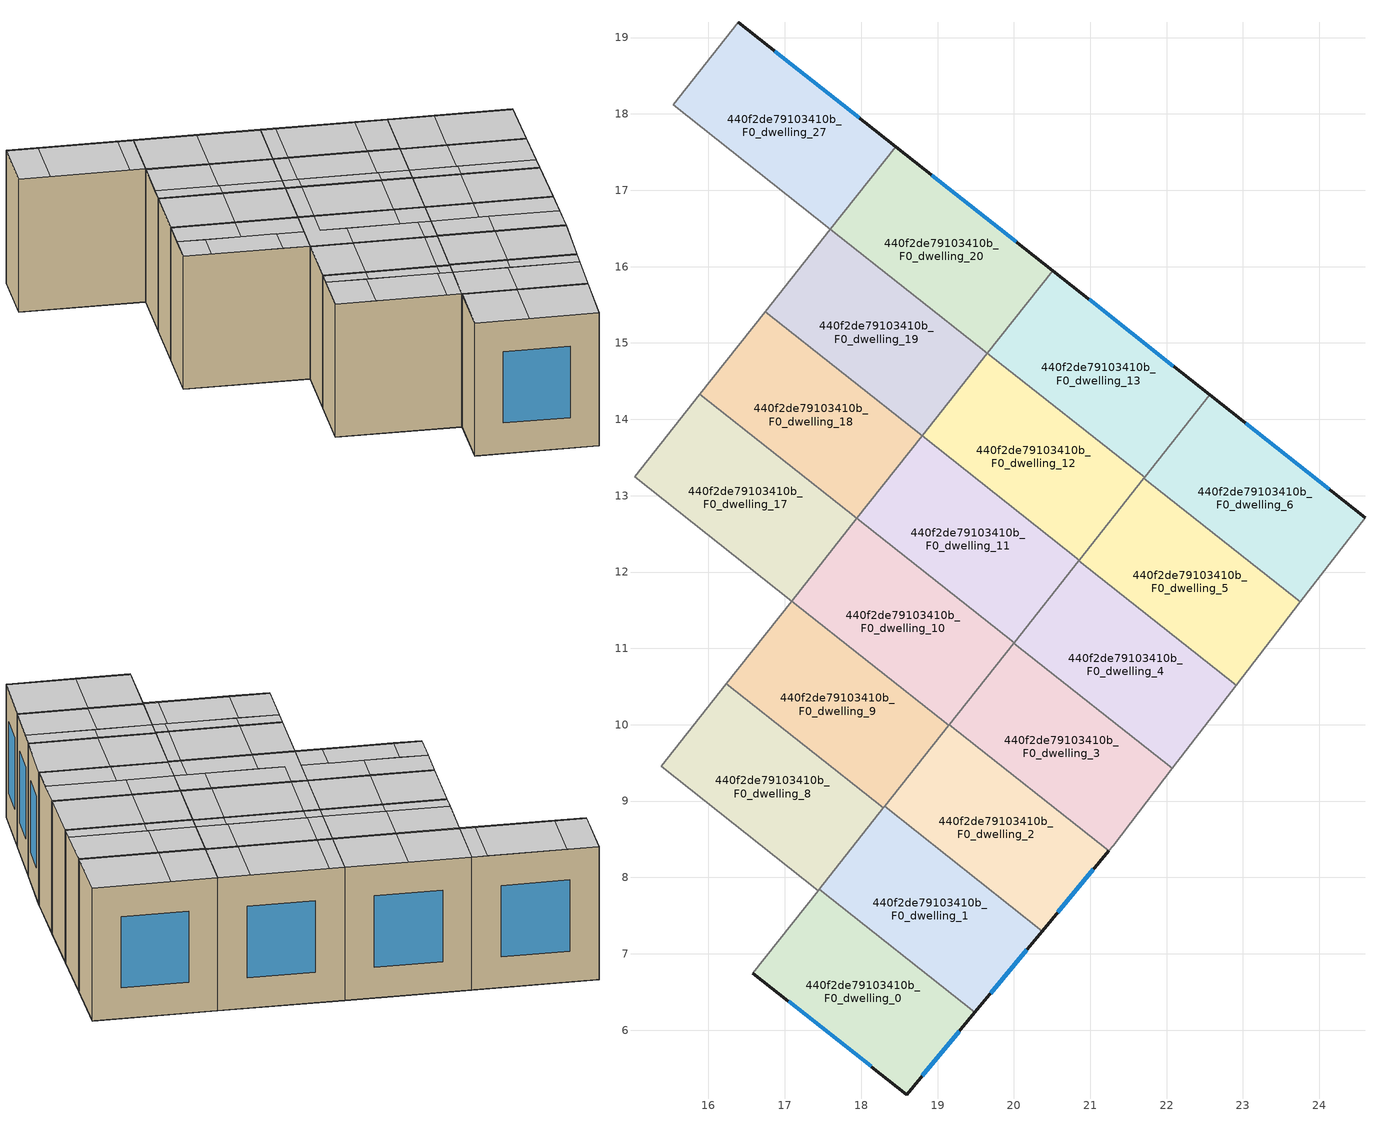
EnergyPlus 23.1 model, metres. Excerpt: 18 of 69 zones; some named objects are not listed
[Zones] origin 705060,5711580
440f2de79103410b_F0_dwelling_0
 floor ground (EU_floor_Construction): 18.6,5.16 19.49,6.23 17.45,7.84 16.58,6.75 z0
 wall outside (EU_wall_Construction): 19.49,6.23 18.6,5.16 16.58,6.75 z0:3
 wall to 440f2de79103410b_F0_dwelling_1 (EU_wall_Construction): 17.45,7.84 19.49,6.23 z0:3
 wall to 440f2de79103410b_F0_dwelling_7 (EU_wall_Construction): 16.58,6.75 17.44,7.83 z0:3
 wall to 440f2de79103410b_F0_dwelling_8 (EU_wall_Construction): 17.44,7.83 17.45,7.84 z0:3
 window (EU_Window_Construction): 19.28,5.98 18.8,5.4 / 18.13,5.52 17.05,6.38 z0.69:2.31
 ceiling adiabatic (EU_roof_Construction): 19.49,6.23 18.6,5.16 17.48,6.04 18.34,7.14 z3
 ceiling to 440f2de79103410b_F1_dwelling_7 (EU_floor_Construction): 18.34,7.14 17.48,6.04 16.58,6.75 17.45,7.84 z3
440f2de79103410b_F0_dwelling_1
 floor ground (EU_floor_Construction): 19.49,6.23 20.37,7.3 18.31,8.93 17.45,7.84 z0
 wall outside (EU_wall_Construction): 20.37,7.3 19.49,6.23 z0:3
 wall to 440f2de79103410b_F0_dwelling_2 (EU_wall_Construction): 18.31,8.93 20.37,7.3 z0:3
 wall to 440f2de79103410b_F0_dwelling_8 (EU_wall_Construction): 17.45,7.84 18.29,8.91 z0:3
 wall to 440f2de79103410b_F0_dwelling_9 (EU_wall_Construction): 18.29,8.91 18.31,8.93 z0:3
 window (EU_Window_Construction): 20.17,7.05 19.69,6.48 z0.69:2.31
 ceiling to 440f2de79103410b_F1_dwelling_7 (EU_floor_Construction): 18.97,7.94 18.34,7.14 17.45,7.84 18.08,8.64 z3
 ceiling to 440f2de79103410b_F1_dwelling_17 (EU_floor_Construction): 20.37,7.3 20.14,7.02 19.01,7.91 19.24,8.19 z3
 ceiling to 440f2de79103410b_F1_dwelling_16 (EU_floor_Construction): 19.24,8.19 19.01,7.91 18.08,8.64 18.29,8.91 18.31,8.93 z3
 ceiling adiabatic (EU_roof_Construction): 20.37,7.3 19.49,6.23 18.34,7.14 18.97,7.94 20.14,7.02 z3
440f2de79103410b_F0_dwelling_10
 floor ground (EU_floor_Construction): 19.15,9.99 20,11.07 17.94,12.7 17.09,11.62 z0
 wall to 440f2de79103410b_F0_dwelling_11 (EU_wall_Construction): 17.94,12.7 20,11.07 z0:3
 wall to 440f2de79103410b_F0_dwelling_9 (EU_wall_Construction): 19.15,9.99 17.09,11.62 z0:3
 wall to 440f2de79103410b_F0_dwelling_17 (EU_wall_Construction): 17.09,11.62 17.94,12.7 z0:3
 wall to 440f2de79103410b_F0_dwelling_3 (EU_wall_Construction): 20,11.07 19.15,10 z0:3
 wall to 440f2de79103410b_F0_dwelling_2 (EU_wall_Construction): 19.15,10 19.15,9.99 z0:3
 ceiling to 440f2de79103410b_F1_dwelling_23 (EU_floor_Construction): 19.5,11.47 19.07,10.93 17.78,11.95 18.21,12.49 z3
 ceiling to 440f2de79103410b_F1_dwelling_15 (EU_floor_Construction): 19.36,10.7 18.93,10.16 17.79,11.07 18.21,11.61 z3
 ceiling to 440f2de79103410b_F1_dwelling_24 (EU_floor_Construction): 20,11.07 19.57,10.53 19.07,10.93 19.5,11.47 z3
 ceiling adiabatic (EU_roof_Construction): 18.21,12.49 17.78,11.95 18.21,11.61 17.79,11.07 18.93,10.16 19.36,10.7 18.21,11.61 19.57,10.53 19.15,9.99 17.09,11.62 17.94,12.7 z3
440f2de79103410b_F0_dwelling_11
 floor ground (EU_floor_Construction): 20,11.07 20.86,12.16 18.8,13.78 17.94,12.7 z0
 wall to 440f2de79103410b_F0_dwelling_12 (EU_wall_Construction): 18.8,13.78 20.86,12.16 z0:3
 wall to 440f2de79103410b_F0_dwelling_18 (EU_wall_Construction): 17.94,12.7 18.8,13.78 z0:3
 wall to 440f2de79103410b_F0_dwelling_4 (EU_wall_Construction): 20.85,12.14 20,11.07 z0:3
 wall to 440f2de79103410b_F0_dwelling_5 (EU_wall_Construction): 20.86,12.16 20.85,12.14 z0:3
 ceiling to 440f2de79103410b_F1_dwelling_24 (EU_floor_Construction): 20.86,12.16 20,11.07 19.5,11.47 20.35,12.55 z3
 ceiling to 440f2de79103410b_F1_dwelling_23 (EU_floor_Construction): 20.35,12.55 19.5,11.47 18.21,12.49 19.07,13.57 z3
 ceiling to 440f2de79103410b_F1_dwelling_22 (EU_floor_Construction): 19.07,13.57 18.21,12.49 17.94,12.7 18.8,13.78 z3
440f2de79103410b_F0_dwelling_12
 floor ground (EU_floor_Construction): 20.86,12.16 21.71,13.24 19.65,14.86 18.8,13.78 z0
 wall to 440f2de79103410b_F0_dwelling_13 (EU_wall_Construction): 19.65,14.86 21.71,13.24 z0:3
 wall to 440f2de79103410b_F0_dwelling_19 (EU_wall_Construction): 18.8,13.78 19.65,14.86 z0:3
 wall to 440f2de79103410b_F0_dwelling_5 (EU_wall_Construction): 21.7,13.23 20.86,12.16 z0:3
 wall to 440f2de79103410b_F0_dwelling_6 (EU_wall_Construction): 21.71,13.24 21.7,13.23 z0:3
 ceiling to 440f2de79103410b_F1_dwelling_31 (EU_floor_Construction): 21.19,13.65 20.55,12.84 19.26,13.85 19.91,14.66 z3
 ceiling to 440f2de79103410b_F1_dwelling_32 (EU_floor_Construction): 21.71,13.24 21.07,12.42 20.55,12.84 21.19,13.65 z3
 ceiling to 440f2de79103410b_F1_dwelling_23 (EU_floor_Construction): 20.56,12.82 20.35,12.55 19.07,13.57 19.28,13.84 z3
 ceiling to 440f2de79103410b_F1_dwelling_24 (EU_floor_Construction): 21.07,12.42 20.86,12.16 20.35,12.55 20.56,12.82 z3
 ceiling to 440f2de79103410b_F1_dwelling_30 (EU_floor_Construction): 19.91,14.66 19.26,13.85 19.01,14.05 19.65,14.86 z3
 ceiling to 440f2de79103410b_F1_dwelling_22 (EU_floor_Construction): 19.28,13.84 19.07,13.57 18.8,13.78 19.01,14.05 z3
440f2de79103410b_F0_dwelling_13
 floor ground (EU_floor_Construction): 21.71,13.24 22.57,14.32 20.51,15.95 19.65,14.86 z0
 wall outside (EU_wall_Construction): 20.51,15.95 22.57,14.32 z0:3
 wall to 440f2de79103410b_F0_dwelling_20 (EU_wall_Construction): 19.65,14.86 20.51,15.95 z0:3
 wall to 440f2de79103410b_F0_dwelling_6 (EU_wall_Construction): 22.57,14.32 21.71,13.24 z0:3
 window (EU_Window_Construction): 20.99,15.57 22.09,14.7 z0.69:2.31
 ceiling to 440f2de79103410b_F1_dwelling_32 (EU_floor_Construction): 22.57,14.32 21.71,13.24 21.19,13.65 22.04,14.73 z3
 ceiling to 440f2de79103410b_F1_dwelling_31 (EU_floor_Construction): 22.04,14.73 21.19,13.65 19.91,14.66 20.76,15.75 z3
 ceiling to 440f2de79103410b_F1_dwelling_30 (EU_floor_Construction): 20.76,15.75 19.91,14.66 19.65,14.86 20.51,15.95 z3
440f2de79103410b_F0_dwelling_17
 floor ground (EU_floor_Construction): 17.09,11.62 17.94,12.7 15.89,14.33 15.03,13.25 z0
 wall to 440f2de79103410b_F0_dwelling_18 (EU_wall_Construction): 15.89,14.33 17.94,12.7 z0:3
 wall to 440f2de79103410b_F0_dwelling_16 (EU_wall_Construction): 17.09,11.62 15.03,13.25 z0:3
 wall to 440f2de79103410b_F0_dwelling_24 (EU_wall_Construction): 15.03,13.25 15.89,14.33 z0:3
 ceiling to 440f2de79103410b_F1_dwelling_13 (EU_floor_Construction): 16.49,12.96 17.07,12.51 16.64,11.97 15.5,12.88 15.92,13.42 z3
 ceiling to 440f2de79103410b_F1_dwelling_21 (EU_floor_Construction): 16.92,13.51 16.49,12.96 15.46,13.78 15.89,14.33 z3
 ceiling to 440f2de79103410b_F1_dwelling_12 (EU_floor_Construction): 15.92,13.42 15.5,12.88 15.03,13.25 15.46,13.78 z3
 ceiling to 440f2de79103410b_F1_dwelling_22 (EU_floor_Construction): 17.94,12.7 17.52,12.16 16.49,12.96 16.92,13.51 z3
 ceiling to 440f2de79103410b_F1_dwelling_14 (EU_floor_Construction): 17.52,12.16 17.09,11.62 16.64,11.97 17.07,12.51 z3
440f2de79103410b_F0_dwelling_18
 floor ground (EU_floor_Construction): 17.94,12.7 18.8,13.78 16.74,15.41 15.89,14.33 z0
 wall to 440f2de79103410b_F0_dwelling_19 (EU_wall_Construction): 16.74,15.41 18.8,13.78 z0:3
 wall to 440f2de79103410b_F0_dwelling_25 (EU_wall_Construction): 15.89,14.33 16.74,15.41 z0:3
 ceiling to 440f2de79103410b_F1_dwelling_21 (EU_floor_Construction): 17.78,14.59 16.92,13.51 15.89,14.33 16.74,15.41 z3
 ceiling to 440f2de79103410b_F1_dwelling_22 (EU_floor_Construction): 18.8,13.78 17.94,12.7 16.92,13.51 17.78,14.59 z3
440f2de79103410b_F0_dwelling_19
 floor ground (EU_floor_Construction): 18.8,13.78 19.65,14.86 17.6,16.49 16.74,15.41 z0
 wall to 440f2de79103410b_F0_dwelling_20 (EU_wall_Construction): 17.6,16.49 19.65,14.86 z0:3
 wall to 440f2de79103410b_F0_dwelling_26 (EU_wall_Construction): 16.74,15.41 17.6,16.49 z0:3
 ceiling to 440f2de79103410b_F1_dwelling_29 (EU_floor_Construction): 18.62,15.68 17.98,14.87 16.95,15.68 17.6,16.49 z3
 ceiling to 440f2de79103410b_F1_dwelling_30 (EU_floor_Construction): 19.65,14.86 19.01,14.05 17.98,14.87 18.62,15.68 z3
 ceiling to 440f2de79103410b_F1_dwelling_21 (EU_floor_Construction): 17.99,14.86 17.78,14.59 16.74,15.41 16.95,15.68 z3
 ceiling to 440f2de79103410b_F1_dwelling_22 (EU_floor_Construction): 19.01,14.05 18.8,13.78 17.78,14.59 17.99,14.86 z3
440f2de79103410b_F0_dwelling_2
 floor ground (EU_floor_Construction): 20.37,7.3 21.24,8.35 19.15,10 18.31,8.93 z0
 wall outside (EU_wall_Construction): 21.24,8.35 20.37,7.3 z0:3
 wall to 440f2de79103410b_F0_dwelling_3 (EU_wall_Construction): 19.15,10 21.24,8.35 z0:3
 wall to 440f2de79103410b_F0_dwelling_9 (EU_wall_Construction): 18.31,8.93 19.15,9.99 z0:3
 window (EU_Window_Construction): 21.04,8.11 20.57,7.54 z0.69:2.31
 ceiling to 440f2de79103410b_F1_dwelling_16 (EU_floor_Construction): 20.09,9.26 19.24,8.19 18.31,8.93 19.15,10 z3
 ceiling to 440f2de79103410b_F1_dwelling_17 (EU_floor_Construction): 21.24,8.35 20.37,7.3 19.24,8.19 20.09,9.26 z3
440f2de79103410b_F0_dwelling_20
 floor ground (EU_floor_Construction): 19.65,14.86 20.51,15.95 18.45,17.57 17.6,16.49 z0
 wall outside (EU_wall_Construction): 18.45,17.57 20.51,15.95 z0:3
 wall to 440f2de79103410b_F0_dwelling_27 (EU_wall_Construction): 17.6,16.49 18.45,17.57 z0:3
 window (EU_Window_Construction): 18.93,17.2 20.03,16.32 z0.69:2.31
 ceiling to 440f2de79103410b_F1_dwelling_29 (EU_floor_Construction): 19.48,16.76 18.62,15.68 17.6,16.49 18.45,17.57 z3
 ceiling to 440f2de79103410b_F1_dwelling_30 (EU_floor_Construction): 20.51,15.95 19.65,14.86 18.62,15.68 19.48,16.76 z3
 ceiling adiabatic (EU_roof_Construction): 19.48,16.76 18.62,15.68 17.6,16.49 18.45,17.57 z3
440f2de79103410b_F0_dwelling_27
 floor ground (EU_floor_Construction): 17.6,16.49 18.45,17.57 16.39,19.2 15.54,18.12 z0
 wall outside (EU_wall_Construction): 16.39,19.2 18.45,17.57 z0:3
 wall to 440f2de79103410b_F0_dwelling_26 (EU_wall_Construction): 17.6,16.49 15.54,18.12 z0:3
 wall to 440f2de79103410b_F0_dwelling_34 (EU_wall_Construction): 15.54,18.12 16.39,19.2 z0:3
 window (EU_Window_Construction): 16.87,18.82 17.97,17.95 z0.69:2.31
 ceiling to 440f2de79103410b_F1_dwelling_27 (EU_floor_Construction): 16.91,18.79 16.05,17.71 15.54,18.12 16.39,19.2 z3
 ceiling to 440f2de79103410b_F1_dwelling_28 (EU_floor_Construction): 18.19,17.78 17.34,16.69 16.05,17.71 16.91,18.79 z3
 ceiling to 440f2de79103410b_F1_dwelling_29 (EU_floor_Construction): 18.45,17.57 17.6,16.49 17.34,16.69 18.19,17.78 z3
440f2de79103410b_F0_dwelling_3
 floor ground (EU_floor_Construction): 21.3,8.42 22.08,9.43 20,11.07 19.15,10 21.24,8.35 z0
 wall to 440f2de79103410b_F0_dwelling_4 (EU_wall_Construction): 20,11.07 22.08,9.43 z0:3
 wall adiabatic (EU_wall_Construction): 22.08,9.43 21.3,8.42 21.24,8.35 z0:3
 ceiling to 440f2de79103410b_F1_dwelling_17 (EU_floor_Construction): 21.66,8.88 21.3,8.42 21.24,8.35 20.09,9.26 20.51,9.79 z3
 ceiling to 440f2de79103410b_F1_dwelling_16 (EU_floor_Construction): 20.51,9.79 20.09,9.26 19.15,10 19.57,10.53 z3
 ceiling to 440f2de79103410b_F1_dwelling_25 (EU_floor_Construction): 22.08,9.43 21.66,8.88 20.36,9.91 20.78,10.45 z3
 ceiling to 440f2de79103410b_F1_dwelling_24 (EU_floor_Construction): 20.78,10.45 20.36,9.91 19.57,10.53 20,11.07 z3
440f2de79103410b_F0_dwelling_4
 floor ground (EU_floor_Construction): 22.08,9.43 22.91,10.51 20.85,12.14 20,11.07 z0
 wall to 440f2de79103410b_F0_dwelling_5 (EU_wall_Construction): 20.85,12.14 22.91,10.51 z0:3
 wall adiabatic (EU_wall_Construction): 22.91,10.51 22.08,9.43 z0:3
 ceiling to 440f2de79103410b_F1_dwelling_25 (EU_floor_Construction): 22.91,10.52 22.08,9.43 20.78,10.45 21.63,11.53 z3
 ceiling to 440f2de79103410b_F1_dwelling_24 (EU_floor_Construction): 21.63,11.53 20.78,10.45 20,11.07 20.85,12.14 z3
440f2de79103410b_F0_dwelling_5
 floor ground (EU_floor_Construction): 22.91,10.51 23.75,11.61 21.7,13.23 20.85,12.14 z0
 wall to 440f2de79103410b_F0_dwelling_6 (EU_wall_Construction): 21.7,13.23 23.75,11.61 z0:3
 wall adiabatic (EU_wall_Construction): 23.75,11.61 22.91,10.51 z0:3
 ceiling to 440f2de79103410b_F1_dwelling_24 (EU_floor_Construction): 21.85,11.8 21.63,11.53 20.85,12.14 21.07,12.42 z3
 ceiling to 440f2de79103410b_F1_dwelling_25 (EU_floor_Construction): 23.13,10.8 22.91,10.52 21.63,11.53 21.85,11.8 z3
 ceiling to 440f2de79103410b_F1_dwelling_32 (EU_floor_Construction): 22.47,12.63 21.83,11.82 21.07,12.42 21.7,13.23 z3
 ceiling adiabatic (EU_roof_Construction): 23.75,11.61 22.91,10.52 23.13,10.8 21.83,11.82 22.47,12.63 z3
440f2de79103410b_F0_dwelling_6
 floor ground (EU_floor_Construction): 23.75,11.61 24.6,12.71 22.57,14.32 21.7,13.23 z0
 wall outside (EU_wall_Construction): 22.57,14.32 24.6,12.71 z0:3
 wall adiabatic (EU_wall_Construction): 24.6,12.71 23.75,11.61 z0:3
 window (EU_Window_Construction): 23.04,13.95 24.13,13.09 z0.69:2.31
 ceiling to 440f2de79103410b_F1_dwelling_33 (EU_floor_Construction): 24.6,12.71 23.75,11.61 22.47,12.63 23.33,13.72 z3
 ceiling to 440f2de79103410b_F1_dwelling_32 (EU_floor_Construction): 23.33,13.72 22.47,12.63 21.7,13.23 22.57,14.32 z3
440f2de79103410b_F0_dwelling_8
 floor ground (EU_floor_Construction): 17.44,7.83 18.29,8.91 16.23,10.54 15.38,9.46 z0
 wall to 440f2de79103410b_F0_dwelling_9 (EU_wall_Construction): 16.23,10.54 18.29,8.91 z0:3
 wall to 440f2de79103410b_F0_dwelling_7 (EU_wall_Construction): 17.44,7.83 15.38,9.46 z0:3
 wall to 440f2de79103410b_F0_dwelling_15 (EU_wall_Construction): 15.38,9.46 16.23,10.54 z0:3
 ceiling to 440f2de79103410b_F1_dwelling_15 (EU_floor_Construction): 18.08,9.08 17.87,8.81 16.72,9.72 16.93,9.98 z3
 ceiling to 440f2de79103410b_F1_dwelling_6 (EU_floor_Construction): 17.83,8.84 17.19,8.02 16.05,8.93 16.69,9.74 z3
 ceiling to 440f2de79103410b_F1_dwelling_5 (EU_floor_Construction): 16.69,9.74 16.05,8.93 15.38,9.46 16.02,10.27 z3
 ceiling to 440f2de79103410b_F1_dwelling_7 (EU_floor_Construction): 18.08,8.64 17.44,7.83 17.19,8.02 17.83,8.84 17.87,8.81 z3
 ceiling adiabatic (EU_roof_Construction): 16.93,9.98 16.72,9.72 16.02,10.27 16.23,10.54 z3
 ceiling to 440f2de79103410b_F1_dwelling_16 (EU_floor_Construction): 18.29,8.91 18.08,8.64 17.87,8.81 18.08,9.08 z3
440f2de79103410b_F0_dwelling_9
 floor ground (EU_floor_Construction): 18.29,8.91 19.15,9.99 17.09,11.62 16.23,10.54 z0
 wall to 440f2de79103410b_F0_dwelling_16 (EU_wall_Construction): 16.23,10.54 17.09,11.62 z0:3
 ceiling to 440f2de79103410b_F1_dwelling_15 (EU_floor_Construction): 18.93,10.16 18.08,9.08 16.93,9.98 17.79,11.07 z3
 ceiling to 440f2de79103410b_F1_dwelling_16 (EU_floor_Construction): 19.15,9.99 18.29,8.91 18.08,9.08 18.93,10.16 z3
 ceiling adiabatic (EU_roof_Construction): 17.79,11.07 16.93,9.98 16.23,10.54 17.09,11.62 z3
[Building]
EU S2 Campaign: North Axis=0; Terrain=City; Solar Distribution=FullExterior
[Site:Location]
London: Latitude=51.5; Longitude=-0.5; Time Zone=0; Elevation=25
[SizingPeriod:WeatherFileDays]
AnnualSizingPeriod: Begin Month=1; Begin Day of Month=1; End Month=12; End Day of Month=31; Day of Week for Start Day=Monday; Use Weather File Daylight Saving Period=No; Use Weather File Rain and Snow Indicators=No
[MATERIAL]
EU_InternalMass_Material: Roughness=MediumRough; Thickness=0.1; Conductivity=1; Density=1800; Specific Heat=900; Thermal Absorptance=0.9; Solar Absorptance=0.7; Visible Absorptance=0.7
[MATERIAL:NOMASS] Roughness=MediumRough; Thermal Absorptance=0.9; Solar Absorptance=0.7; Visible Absorptance=0.7
Name | Thermal Resistance
EU_wall_NoMass | 0.635353
EU_roof_NoMass | 0.675062
EU_floor_NoMass | 1.96382
[WINDOWMATERIAL:SIMPLEGLAZINGSYSTEM]
EU_Window_SimpleGlazing: UFactor=2.96269; Solar Heat Gain Coefficient=0.76; Visible Transmittance=0.76
[CONSTRUCTION]
EU_wall_Construction: EU_wall_NoMass
EU_roof_Construction: EU_roof_NoMass
EU_floor_Construction: EU_floor_NoMass
EU_InternalMass_Construction: EU_InternalMass_Material
EU_Window_Construction: EU_Window_SimpleGlazing
[ZONE] Type=1; Multiplier=1; Ceiling Height=autocalculate; Floor Area=autocalculate; Part of Total Floor Area=Yes
Name | Volume
440f2de79103410b_F0_dwelling_0; 440f2de79103410b_F0_dwelling_1; 440f2de79103410b_F0_dwelling_27 | 10.8501
440f2de79103410b_F0_dwelling_10 | 10.8552
440f2de79103410b_F0_dwelling_11; 440f2de79103410b_F0_dwelling_2 | 10.8494
440f2de79103410b_F0_dwelling_12; 440f2de79103410b_F0_dwelling_13; 440f2de79103410b_F0_dwelling_3 | 10.8508
440f2de79103410b_F0_dwelling_17; 440f2de79103410b_F0_dwelling_4 | 10.856
440f2de79103410b_F0_dwelling_18; 440f2de79103410b_F0_dwelling_5; 440f2de79103410b_F0_dwelling_9 | 10.8486
440f2de79103410b_F0_dwelling_19; 440f2de79103410b_F0_dwelling_20; 440f2de79103410b_F0_dwelling_8 | 10.8538
440f2de79103410b_F0_dwelling_6 | 10.8545
[INTERNALMASS] Construction=EU_InternalMass_Construction
Name | Zone or ZoneList | Surface Area
440f2de79103410b_F0_dwelling_0_EU_InternalMass | 440f2de79103410b_F0_dwelling_0 | 3.61674
440f2de79103410b_F0_dwelling_1_EU_InternalMass | 440f2de79103410b_F0_dwelling_1 | 3.61677
440f2de79103410b_F0_dwelling_2_EU_InternalMass | 440f2de79103410b_F0_dwelling_2 | 3.61614
440f2de79103410b_F0_dwelling_3_EU_InternalMass | 440f2de79103410b_F0_dwelling_3 | 3.61702
440f2de79103410b_F0_dwelling_4_EU_InternalMass | 440f2de79103410b_F0_dwelling_4 | 3.61861
440f2de79103410b_F0_dwelling_5_EU_InternalMass | 440f2de79103410b_F0_dwelling_5 | 3.6164
440f2de79103410b_F0_dwelling_6_EU_InternalMass | 440f2de79103410b_F0_dwelling_6 | 3.61818
440f2de79103410b_F0_dwelling_8_EU_InternalMass | 440f2de79103410b_F0_dwelling_8 | 3.61784
440f2de79103410b_F0_dwelling_9_EU_InternalMass | 440f2de79103410b_F0_dwelling_9 | 3.61638
440f2de79103410b_F0_dwelling_10_EU_InternalMass | 440f2de79103410b_F0_dwelling_10 | 3.61844
440f2de79103410b_F0_dwelling_11_EU_InternalMass | 440f2de79103410b_F0_dwelling_11 | 3.61638
440f2de79103410b_F0_dwelling_12_EU_InternalMass | 440f2de79103410b_F0_dwelling_12 | 3.61699
440f2de79103410b_F0_dwelling_13_EU_InternalMass | 440f2de79103410b_F0_dwelling_13 | 3.61699
440f2de79103410b_F0_dwelling_17_EU_InternalMass | 440f2de79103410b_F0_dwelling_17 | 3.61844
440f2de79103410b_F0_dwelling_18_EU_InternalMass | 440f2de79103410b_F0_dwelling_18 | 3.61638
440f2de79103410b_F0_dwelling_19_EU_InternalMass | 440f2de79103410b_F0_dwelling_19 | 3.61784
440f2de79103410b_F0_dwelling_20_EU_InternalMass | 440f2de79103410b_F0_dwelling_20 | 3.61784
440f2de79103410b_F0_dwelling_27_EU_InternalMass | 440f2de79103410b_F0_dwelling_27 | 3.61699
[OTHEREQUIPMENT] Fuel Type=Electricity; Design Level Calculation Method=Watts/Area; Power per Zone Floor Area=1; Fraction Latent=0; Fraction Radiant=0; Fraction Lost=0; Carbon Dioxide Generation Rate=0; EndUse Subcategory=EU_Step8_InternalGains
Name | Zone or ZoneList or Space or SpaceList | Schedule
EU_Step8_InternalGain_440f2de79103410b_F0_dwelling_0_f000 | 440f2de79103410b_F0_dwelling_0 | EU_Step8_GainSchedule_440f2de79103410b_F0_dwelling_0_f000
EU_Step8_InternalGain_440f2de79103410b_F0_dwelling_1_f000 | 440f2de79103410b_F0_dwelling_1 | EU_Step8_GainSchedule_440f2de79103410b_F0_dwelling_1_f000
EU_Step8_InternalGain_440f2de79103410b_F0_dwelling_2_f000 | 440f2de79103410b_F0_dwelling_2 | EU_Step8_GainSchedule_440f2de79103410b_F0_dwelling_2_f000
EU_Step8_InternalGain_440f2de79103410b_F0_dwelling_3_f000 | 440f2de79103410b_F0_dwelling_3 | EU_Step8_GainSchedule_440f2de79103410b_F0_dwelling_3_f000
EU_Step8_InternalGain_440f2de79103410b_F0_dwelling_4_f000 | 440f2de79103410b_F0_dwelling_4 | EU_Step8_GainSchedule_440f2de79103410b_F0_dwelling_4_f000
EU_Step8_InternalGain_440f2de79103410b_F0_dwelling_5_f000 | 440f2de79103410b_F0_dwelling_5 | EU_Step8_GainSchedule_440f2de79103410b_F0_dwelling_5_f000
EU_Step8_InternalGain_440f2de79103410b_F0_dwelling_6_f000 | 440f2de79103410b_F0_dwelling_6 | EU_Step8_GainSchedule_440f2de79103410b_F0_dwelling_6_f000
EU_Step8_InternalGain_440f2de79103410b_F0_dwelling_8_f000 | 440f2de79103410b_F0_dwelling_8 | EU_Step8_GainSchedule_440f2de79103410b_F0_dwelling_8_f000
EU_Step8_InternalGain_440f2de79103410b_F0_dwelling_9_f000 | 440f2de79103410b_F0_dwelling_9 | EU_Step8_GainSchedule_440f2de79103410b_F0_dwelling_9_f000
EU_Step8_InternalGain_440f2de79103410b_F0_dwelling_10_f000 | 440f2de79103410b_F0_dwelling_10 | EU_Step8_GainSchedule_440f2de79103410b_F0_dwelling_10_f000
EU_Step8_InternalGain_440f2de79103410b_F0_dwelling_11_f000 | 440f2de79103410b_F0_dwelling_11 | EU_Step8_GainSchedule_440f2de79103410b_F0_dwelling_11_f000
EU_Step8_InternalGain_440f2de79103410b_F0_dwelling_12_f000 | 440f2de79103410b_F0_dwelling_12 | EU_Step8_GainSchedule_440f2de79103410b_F0_dwelling_12_f000
EU_Step8_InternalGain_440f2de79103410b_F0_dwelling_13_f000 | 440f2de79103410b_F0_dwelling_13 | EU_Step8_GainSchedule_440f2de79103410b_F0_dwelling_13_f000
EU_Step8_InternalGain_440f2de79103410b_F0_dwelling_17_f000 | 440f2de79103410b_F0_dwelling_17 | EU_Step8_GainSchedule_440f2de79103410b_F0_dwelling_17_f000
EU_Step8_InternalGain_440f2de79103410b_F0_dwelling_18_f000 | 440f2de79103410b_F0_dwelling_18 | EU_Step8_GainSchedule_440f2de79103410b_F0_dwelling_18_f000
EU_Step8_InternalGain_440f2de79103410b_F0_dwelling_19_f000 | 440f2de79103410b_F0_dwelling_19 | EU_Step8_GainSchedule_440f2de79103410b_F0_dwelling_19_f000
EU_Step8_InternalGain_440f2de79103410b_F0_dwelling_20_f000 | 440f2de79103410b_F0_dwelling_20 | EU_Step8_GainSchedule_440f2de79103410b_F0_dwelling_20_f000
EU_Step8_InternalGain_440f2de79103410b_F0_dwelling_27_f000 | 440f2de79103410b_F0_dwelling_27 | EU_Step8_GainSchedule_440f2de79103410b_F0_dwelling_27_f000
[ZONEVENTILATION:DESIGNFLOWRATE] Schedule=EU_AlwaysOn; Design Flow Rate Calculation Method=AirChanges/Hour; Air Changes per Hour=0.555504; Ventilation Type=Natural; Fan Pressure Rise=0; Fan Total Efficiency=1; Constant Term Coefficient=1; Temperature Term Coefficient=0; Velocity Term Coefficient=0; Velocity Squared Term Coefficient=0; Minimum Indoor Temperature=-100; Maximum Indoor Temperature=100; Delta Temperature=-100; Minimum Outdoor Temperature=-100; Maximum Outdoor Temperature=100; Maximum Wind Speed=40
Name | Zone or ZoneList or Space or SpaceList
EU_ConstantAir_440f2de79103410b_F0_dwelling_0 | 440f2de79103410b_F0_dwelling_0
EU_ConstantAir_440f2de79103410b_F0_dwelling_1 | 440f2de79103410b_F0_dwelling_1
EU_ConstantAir_440f2de79103410b_F0_dwelling_2 | 440f2de79103410b_F0_dwelling_2
EU_ConstantAir_440f2de79103410b_F0_dwelling_3 | 440f2de79103410b_F0_dwelling_3
EU_ConstantAir_440f2de79103410b_F0_dwelling_4 | 440f2de79103410b_F0_dwelling_4
EU_ConstantAir_440f2de79103410b_F0_dwelling_5 | 440f2de79103410b_F0_dwelling_5
EU_ConstantAir_440f2de79103410b_F0_dwelling_6 | 440f2de79103410b_F0_dwelling_6
EU_ConstantAir_440f2de79103410b_F0_dwelling_8 | 440f2de79103410b_F0_dwelling_8
EU_ConstantAir_440f2de79103410b_F0_dwelling_9 | 440f2de79103410b_F0_dwelling_9
EU_ConstantAir_440f2de79103410b_F0_dwelling_10 | 440f2de79103410b_F0_dwelling_10
EU_ConstantAir_440f2de79103410b_F0_dwelling_11 | 440f2de79103410b_F0_dwelling_11
EU_ConstantAir_440f2de79103410b_F0_dwelling_12 | 440f2de79103410b_F0_dwelling_12
EU_ConstantAir_440f2de79103410b_F0_dwelling_13 | 440f2de79103410b_F0_dwelling_13
EU_ConstantAir_440f2de79103410b_F0_dwelling_17 | 440f2de79103410b_F0_dwelling_17
EU_ConstantAir_440f2de79103410b_F0_dwelling_18 | 440f2de79103410b_F0_dwelling_18
EU_ConstantAir_440f2de79103410b_F0_dwelling_19 | 440f2de79103410b_F0_dwelling_19
EU_ConstantAir_440f2de79103410b_F0_dwelling_20 | 440f2de79103410b_F0_dwelling_20
EU_ConstantAir_440f2de79103410b_F0_dwelling_27 | 440f2de79103410b_F0_dwelling_27
[HVACTEMPLATE:ZONE:IDEALLOADSAIRSYSTEM] System Availability Schedule=EU_AlwaysOn; Maximum Heating Supply Air Temperature=50; Minimum Cooling Supply Air Temperature=13; Maximum Heating Supply Air Humidity Ratio=0.0156; Minimum Cooling Supply Air Humidity Ratio=0.0077; Heating Limit=NoLimit; Cooling Limit=NoLimit; Heating Availability Schedule=EU_AlwaysOn; Cooling Availability Schedule=EU_CoolingOff; Dehumidification Control Type=ConstantSensibleHeatRatio; Cooling Sensible Heat Ratio=0.7; Dehumidification Setpoint=60; Humidification Control Type=None; Humidification Setpoint=30; Outdoor Air Method=None; Outdoor Air Flow Rate per Person=0.00944; Outdoor Air Flow Rate per Zone Floor Area=0; Outdoor Air Flow Rate per Zone=0; Demand Controlled Ventilation Type=None; Outdoor Air Economizer Type=NoEconomizer; Heat Recovery Type=None; Sensible Heat Recovery Effectiveness=0.7; Latent Heat Recovery Effectiveness=0.65
Name | Template Thermostat
440f2de79103410b_F0_dwelling_0 | EU_HeatOnly_440f2de79103410b_F0_dwelling_0
440f2de79103410b_F0_dwelling_1 | EU_HeatOnly_440f2de79103410b_F0_dwelling_1
440f2de79103410b_F0_dwelling_2 | EU_HeatOnly_440f2de79103410b_F0_dwelling_2
440f2de79103410b_F0_dwelling_3 | EU_HeatOnly_440f2de79103410b_F0_dwelling_3
440f2de79103410b_F0_dwelling_4 | EU_HeatOnly_440f2de79103410b_F0_dwelling_4
440f2de79103410b_F0_dwelling_5 | EU_HeatOnly_440f2de79103410b_F0_dwelling_5
440f2de79103410b_F0_dwelling_6 | EU_HeatOnly_440f2de79103410b_F0_dwelling_6
440f2de79103410b_F0_dwelling_8 | EU_HeatOnly_440f2de79103410b_F0_dwelling_8
440f2de79103410b_F0_dwelling_9 | EU_HeatOnly_440f2de79103410b_F0_dwelling_9
440f2de79103410b_F0_dwelling_10 | EU_HeatOnly_440f2de79103410b_F0_dwelling_10
440f2de79103410b_F0_dwelling_11 | EU_HeatOnly_440f2de79103410b_F0_dwelling_11
440f2de79103410b_F0_dwelling_12 | EU_HeatOnly_440f2de79103410b_F0_dwelling_12
440f2de79103410b_F0_dwelling_13 | EU_HeatOnly_440f2de79103410b_F0_dwelling_13
440f2de79103410b_F0_dwelling_17 | EU_HeatOnly_440f2de79103410b_F0_dwelling_17
440f2de79103410b_F0_dwelling_18 | EU_HeatOnly_440f2de79103410b_F0_dwelling_18
440f2de79103410b_F0_dwelling_19 | EU_HeatOnly_440f2de79103410b_F0_dwelling_19
440f2de79103410b_F0_dwelling_20 | EU_HeatOnly_440f2de79103410b_F0_dwelling_20
440f2de79103410b_F0_dwelling_27 | EU_HeatOnly_440f2de79103410b_F0_dwelling_27
[SIZING:ZONE] Zone Cooling Design Supply Air Temperature Input Method=SupplyAirTemperature; Zone Cooling Design Supply Air Temperature=13; Zone Heating Design Supply Air Temperature Input Method=SupplyAirTemperature; Zone Heating Design Supply Air Temperature=50; Zone Cooling Design Supply Air Humidity Ratio=0.008; Zone Heating Design Supply Air Humidity Ratio=0.008; Cooling Design Air Flow Method=DesignDay; Cooling Design Air Flow Rate=0; Cooling Minimum Air Flow per Zone Floor Area=0.000762; Cooling Minimum Air Flow=0; Cooling Minimum Air Flow Fraction=0.2; Heating Design Air Flow Method=DesignDay; Heating Design Air Flow Rate=0; Heating Maximum Air Flow per Zone Floor Area=0.002032; Heating Maximum Air Flow=0.141576; Heating Maximum Air Flow Fraction=0.3; Account for Dedicated Outdoor Air System=No; Dedicated Outdoor Air System Control Strategy=NeutralSupplyAir; Dedicated Outdoor Air Low Setpoint Temperature for Design=autosize; Dedicated Outdoor Air High Setpoint Temperature for Design=autosize; Zone Load Sizing Method=Sensible Load Only No Latent Load; Zone Latent Cooling Design Supply Air Humidity Ratio Input Method=HumidityRatioDifference; Zone Cooling Design Supply Air Humidity Ratio Difference=0.005; Zone Latent Heating Design Supply Air Humidity Ratio Input Method=HumidityRatioDifference; Zone Humidification Design Supply Air Humidity Ratio Difference=0.005
440f2de79103410b_F0_dwelling_0; 440f2de79103410b_F0_dwelling_1; 440f2de79103410b_F0_dwelling_2; 440f2de79103410b_F0_dwelling_3; 440f2de79103410b_F0_dwelling_4; 440f2de79103410b_F0_dwelling_5; 440f2de79103410b_F0_dwelling_6; 440f2de79103410b_F0_dwelling_8; 440f2de79103410b_F0_dwelling_9; 440f2de79103410b_F0_dwelling_10; 440f2de79103410b_F0_dwelling_11; 440f2de79103410b_F0_dwelling_12; 440f2de79103410b_F0_dwelling_13; 440f2de79103410b_F0_dwelling_17; 440f2de79103410b_F0_dwelling_18; 440f2de79103410b_F0_dwelling_19; 440f2de79103410b_F0_dwelling_20; 440f2de79103410b_F0_dwelling_27
[SCHEDULE:CONSTANT]
Name | Hourly Value
EU_AlwaysOn | 1
EU_CoolingOff | 0
[SCHEDULE:FILE] Column Number=1; Rows to Skip at Top=0; Number of Hours of Data=8760; Column Separator=Comma; Interpolate to Timestep=No; Minutes per Item=60; Adjust Schedule for Daylight Savings=Yes
Name | File
EU_Step8_GainSchedule_440f2de79103410b_F0_dwelling_0_f000 | ../../schedules/440f2de79103410b/440f2de79103410b_F0_dwelling_0_f000_gain.csv
EU_Step8_GainSchedule_440f2de79103410b_F0_dwelling_1_f000 | ../../schedules/440f2de79103410b/440f2de79103410b_F0_dwelling_1_f000_gain.csv
EU_Step8_GainSchedule_440f2de79103410b_F0_dwelling_2_f000 | ../../schedules/440f2de79103410b/440f2de79103410b_F0_dwelling_2_f000_gain.csv
EU_Step8_GainSchedule_440f2de79103410b_F0_dwelling_3_f000 | ../../schedules/440f2de79103410b/440f2de79103410b_F0_dwelling_3_f000_gain.csv
EU_Step8_GainSchedule_440f2de79103410b_F0_dwelling_4_f000 | ../../schedules/440f2de79103410b/440f2de79103410b_F0_dwelling_4_f000_gain.csv
EU_Step8_GainSchedule_440f2de79103410b_F0_dwelling_5_f000 | ../../schedules/440f2de79103410b/440f2de79103410b_F0_dwelling_5_f000_gain.csv
EU_Step8_GainSchedule_440f2de79103410b_F0_dwelling_6_f000 | ../../schedules/440f2de79103410b/440f2de79103410b_F0_dwelling_6_f000_gain.csv
EU_Step8_GainSchedule_440f2de79103410b_F0_dwelling_8_f000 | ../../schedules/440f2de79103410b/440f2de79103410b_F0_dwelling_8_f000_gain.csv
EU_Step8_GainSchedule_440f2de79103410b_F0_dwelling_9_f000 | ../../schedules/440f2de79103410b/440f2de79103410b_F0_dwelling_9_f000_gain.csv
EU_Step8_GainSchedule_440f2de79103410b_F0_dwelling_10_f000 | ../../schedules/440f2de79103410b/440f2de79103410b_F0_dwelling_10_f000_gain.csv
EU_Step8_GainSchedule_440f2de79103410b_F0_dwelling_11_f000 | ../../schedules/440f2de79103410b/440f2de79103410b_F0_dwelling_11_f000_gain.csv
EU_Step8_GainSchedule_440f2de79103410b_F0_dwelling_12_f000 | ../../schedules/440f2de79103410b/440f2de79103410b_F0_dwelling_12_f000_gain.csv
EU_Step8_GainSchedule_440f2de79103410b_F0_dwelling_13_f000 | ../../schedules/440f2de79103410b/440f2de79103410b_F0_dwelling_13_f000_gain.csv
EU_Step8_GainSchedule_440f2de79103410b_F0_dwelling_17_f000 | ../../schedules/440f2de79103410b/440f2de79103410b_F0_dwelling_17_f000_gain.csv
EU_Step8_GainSchedule_440f2de79103410b_F0_dwelling_18_f000 | ../../schedules/440f2de79103410b/440f2de79103410b_F0_dwelling_18_f000_gain.csv
EU_Step8_GainSchedule_440f2de79103410b_F0_dwelling_19_f000 | ../../schedules/440f2de79103410b/440f2de79103410b_F0_dwelling_19_f000_gain.csv
EU_Step8_GainSchedule_440f2de79103410b_F0_dwelling_20_f000 | ../../schedules/440f2de79103410b/440f2de79103410b_F0_dwelling_20_f000_gain.csv
EU_Step8_GainSchedule_440f2de79103410b_F0_dwelling_27_f000 | ../../schedules/440f2de79103410b/440f2de79103410b_F0_dwelling_27_f000_gain.csv
